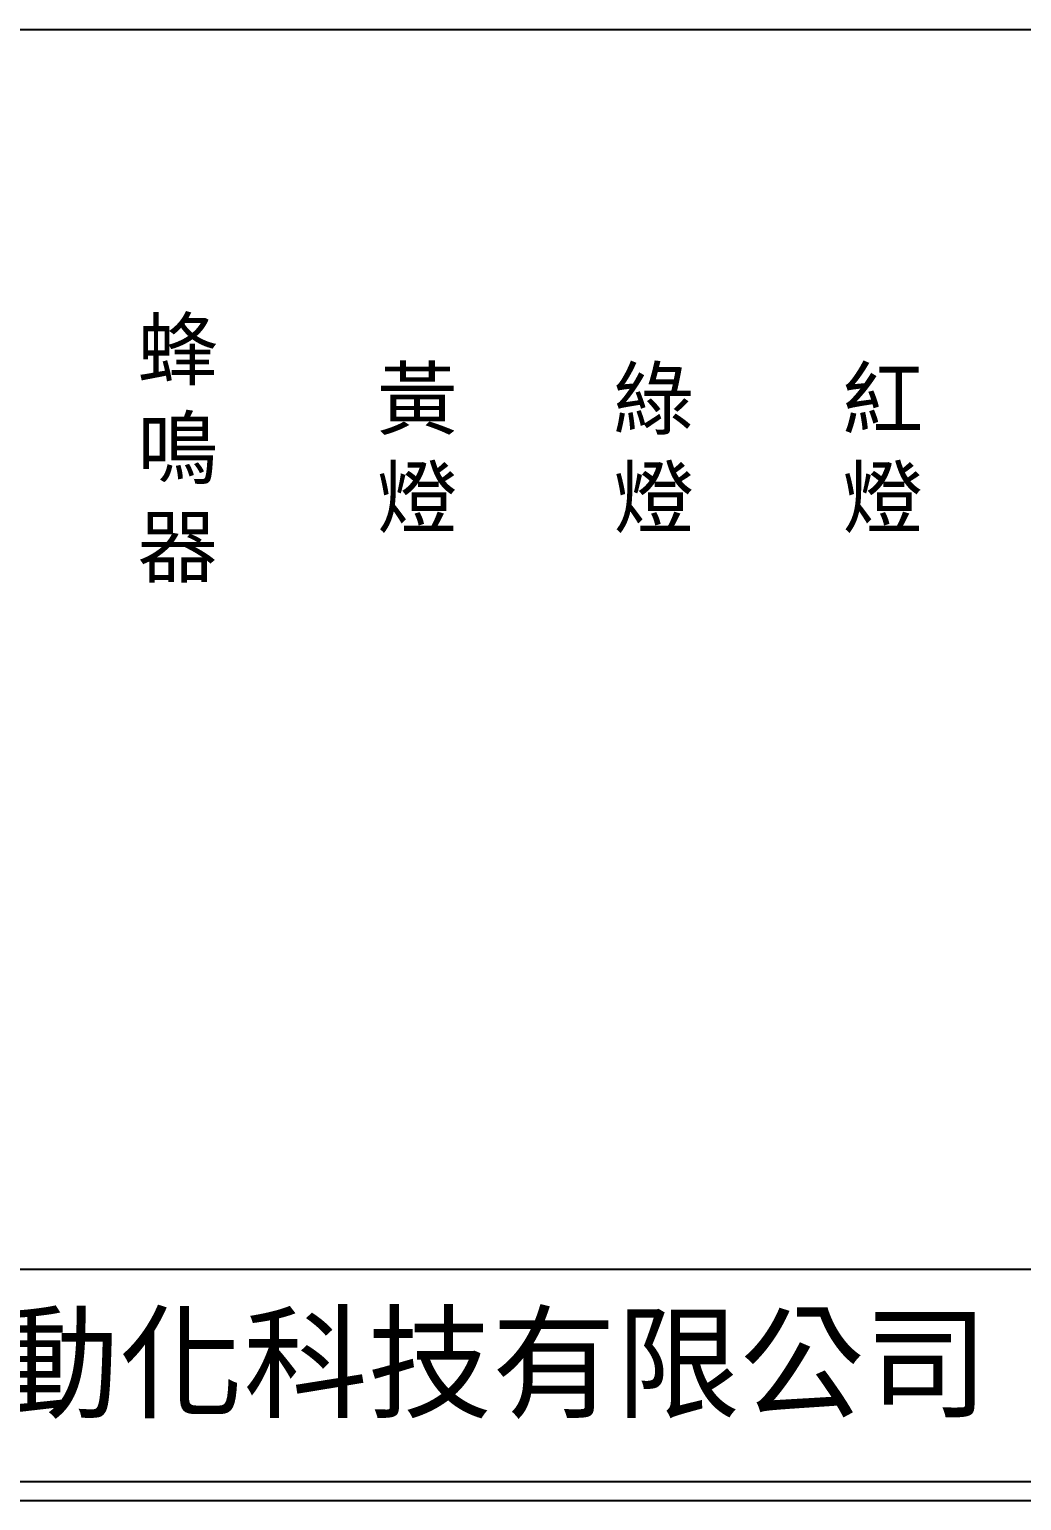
# Model space of a CAD drawing. Extents: x 889 to 1176, y 251 to 455.
# Drawn here: x 954.5 to 1019.9, y 251.2 to 348.2 of the extents above; entities that cross this region are included whole.
import ezdxf

# ---------------------------------------------------------------- set-up
doc = ezdxf.new("R2010")
doc.units = 0
doc.layers.add('圖框層', color=7, linetype='CONTINUOUS')
doc.layers.add('標尺寸層', color=3, linetype='CONTINUOUS')
doc.styles.add('CNS', font='romanc.shx', dxfattribs={"bigfont": 'chineset.shx'})
doc.styles.add('STSL', font='kaiu.ttf')

msp = doc.modelspace()

# ---------------------------------------------------------------- linework, layer by layer
at = {"layer": '圖框層', "color": 7}
for p, q in [((890.321, 266.445), (1174.821, 266.445)), ((890.321, 252.445), (1174.821, 252.445)), ((889.071, 251.195), (1176.071, 251.195))]:
    msp.add_line(p, q, dxfattribs=at)
at = {"layer": '標尺寸層', "color": 7}
msp.add_line((893.818, 348.153), (1171.69, 348.153), dxfattribs=at)

# ---------------------------------------------------------------- texts
at = {"layer": '圖框層', "color": 4, "style": 'STSL'}
msp.add_text('泓陞自動化科技有限公司', height=6, dxfattribs=at).set_placement((927.675, 257.271))
at = {"layer": '標尺寸層', "color": 7, "char_height": 3.9, "width": 2.84806, "attachment_point": 5, "style": 'CNS'}
for s, insert in [('{\\fDFKai-SB|b0|i0|c136|p65;蜂鳴器}', (964.26, 320.36)), ('{\\fDFKai-SB|b0|i0|c136|p65;黃燈}', (980.044, 320.36)), ('{\\fDFKai-SB|b0|i0|c136|p65;綠燈}', (995.64, 320.36)), ('{\\fDFKai-SB|b0|i0|c136|p65;紅燈}', (1010.726, 320.36))]:
    msp.add_mtext(s, dxfattribs=dict(at, insert=insert))

doc.saveas('drawing.dxf')
